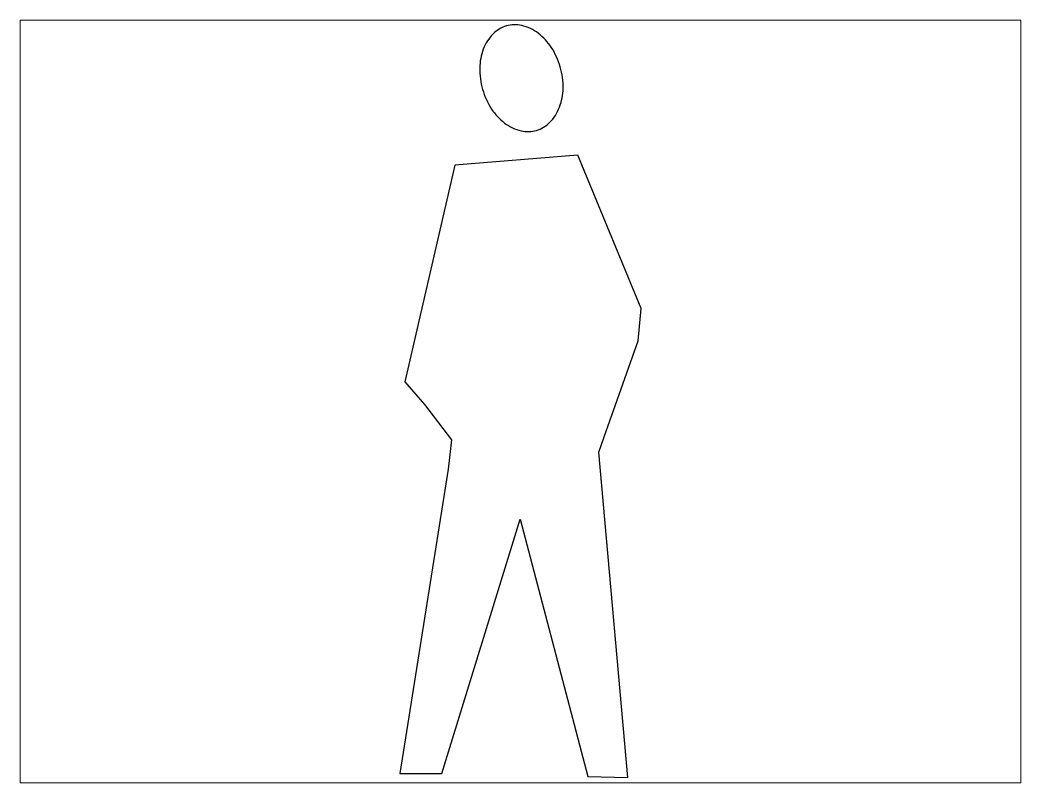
# Paper-space layout 'Layout1' of a CAD drawing. Header units: millimetres. Extents: x 1.05 to 9.45, y 0.8 to 7.2.
# The model-space entities are those that its viewports show. They can reach past a viewport. Long polylines and large blocks are cut down to what shows.
import ezdxf

# ---------------------------------------------------------------- set-up
doc = ezdxf.new("R2010")
doc.units = ezdxf.units.MM
doc.header["$MEASUREMENT"] = 0

# ---------------------------------------------------------------- blocks, each defined once
blk = doc.blocks.new('SYMBOL_Figure_6_2D')
at = {"color": 0, "linetype": 'ByBlock'}
blk.add_lwpolyline([(46.8, 1855.2, 0.12763), (14.3, 1836, 0.106175), (-10.1, 1798, 0.085411), (-19, 1751.8, 0.074912), (-12, 1698.8, 0.074912), (10.3, 1650.2, 0.085411), (42.3, 1615.8, 0.106175), (83.2, 1596.6, 0.12763), (121, 1597.6, 0.12763), (153.5, 1616.8, 0.106175), (177.9, 1654.8, 0.085411), (186.8, 1701, 0.074912), (179.8, 1754, 0.074912), (157.5, 1802.6, 0.085411), (125.5, 1837, 0.106175), (84.6, 1856.2, 0.12763)], format="xyb", close=True, dxfattribs=at)
blk.add_lwpolyline([(223.3, 1536.3), (-80.7, 1511.7), (-203.8, 977.2), (-155.2, 921.5), (-88.6, 834.1), (-96.5, 761.9), (-216.3, 11.2), (-112.3, 11.2), (80.9, 638.3), (248.2, 3.9), (346.5, 1.4), (275.3, 803.6), (287.8, 841.5), (371.7, 1078.7), (379.6, 1158.1)], close=True, dxfattribs=at)

msp = doc.modelspace()

# ---------------------------------------------------------------- block references
msp.add_blockref('SYMBOL_Figure_6_2D', (0, 0))

psp = doc.layouts.get("Layout1")

# ---------------------------------------------------------------- viewports
at = {"layer": '0'}
psp.add_viewport(center=(5.25, 4), size=(8.4, 6.4), view_center_point=(81.628, 928.8054), view_height=1882.012075, dxfattribs=at)

doc.saveas('drawing.dxf')
